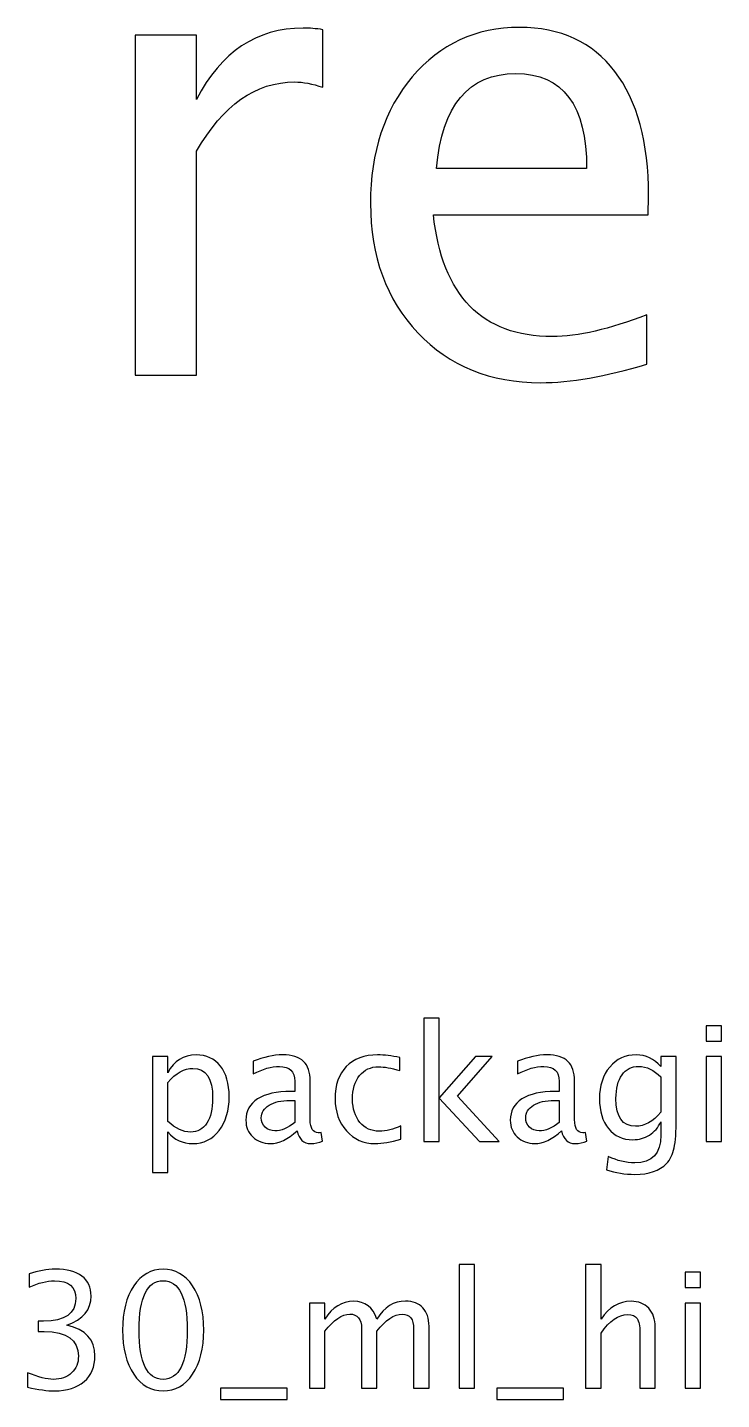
# Model space of a CAD drawing. Header units: centimetres. Extents: x -57 to 41, y -60 to 58.
# Drawn here: x -57.36 to -51.86, y -18.87 to -8 of the extents above; entities that cross this region are included whole.
import ezdxf

# ---------------------------------------------------------------- set-up
doc = ezdxf.new("R2010")
doc.units = ezdxf.units.CM
doc.header["$MEASUREMENT"] = 0
doc.layers.add('Layer 1', color=7, linetype='Continuous')

msp = doc.modelspace()

# ---------------------------------------------------------------- linework, layer by layer
at = {"layer": 'Layer 1'}
for points, knots in [([(-56.50682, -10.7573), (-56.50682, -10.7573), (-56.50682, -8.0649), (-56.50682, -8.0649), (-56.50682, -8.0649), (-56.50682, -8.0649), (-56.01914, -8.0649), (-56.01914, -8.0649), (-56.01914, -8.0649), (-56.01914, -8.0649), (-56.01914, -8.57375), (-56.01914, -8.57375), (-56.01914, -8.57375), (-55.82525, -8.19698), (-55.54416, -8.00902), (-55.17501, -8.00902), (-55.17501, -8.00902), (-55.12506, -8.00902), (-55.07257, -8.01325), (-55.01838, -8.02172), (-55.01838, -8.02172), (-55.01838, -8.02172), (-55.01838, -8.47807), (-55.01838, -8.47807), (-55.01838, -8.47807), (-55.10305, -8.45013), (-55.17755, -8.43574), (-55.2419, -8.43574), (-55.2419, -8.43574), (-55.55178, -8.43574), (-55.81086, -8.61862), (-56.01914, -8.98523), (-56.01914, -8.98523), (-56.01914, -8.98523), (-56.01914, -10.7573), (-56.01914, -10.7573), (-56.01914, -10.7573), (-56.01914, -10.7573), (-56.50682, -10.7573), (-56.50682, -10.7573)], [0, 0, 0, 0, 0.09090909, 0.09090909, 0.09090909, 0.09090909, 0.18181818, 0.18181818, 0.18181818, 0.18181818, 0.27272727, 0.27272727, 0.27272727, 0.27272727, 0.36363636, 0.36363636, 0.36363636, 0.36363636, 0.45454545, 0.45454545, 0.45454545, 0.45454545, 0.54545455, 0.54545455, 0.54545455, 0.54545455, 0.63636364, 0.63636364, 0.63636364, 0.63636364, 0.72727273, 0.72727273, 0.72727273, 0.72727273, 0.81818182, 0.81818182, 0.81818182, 0.81818182, 1, 1, 1, 1]), ([(-52.45213, -10.67094), (-52.77979, -10.76915), (-53.06004, -10.81826), (-53.29372, -10.81826), (-53.29372, -10.81826), (-53.6925, -10.81826), (-54.01677, -10.68618), (-54.26654, -10.42287), (-54.26654, -10.42287), (-54.5163, -10.15955), (-54.64161, -9.81835), (-54.64161, -9.3984), (-54.64161, -9.3984), (-54.64161, -8.99115), (-54.53154, -8.65672), (-54.31056, -8.3951), (-54.31056, -8.3951), (-54.08958, -8.13433), (-53.8068, -8.00394), (-53.4622, -8.00394), (-53.4622, -8.00394), (-53.13624, -8.00394), (-52.88393, -8.11993), (-52.70613, -8.35192), (-52.70613, -8.35192), (-52.52833, -8.58391), (-52.43943, -8.91241), (-52.43943, -9.33829), (-52.43943, -9.33829), (-52.43943, -9.33829), (-52.44197, -9.4873), (-52.44197, -9.4873), (-52.44197, -9.4873), (-52.44197, -9.4873), (-54.14377, -9.4873), (-54.14377, -9.4873), (-54.14377, -9.4873), (-54.07265, -10.13077), (-53.75854, -10.4525), (-53.20228, -10.4525), (-53.20228, -10.4525), (-52.99823, -10.4525), (-52.74846, -10.39493), (-52.45213, -10.27978), (-52.45213, -10.27978), (-52.45213, -10.27978), (-52.45213, -10.67094), (-52.45213, -10.67094)], [0, 0, 0, 0, 0.07692308, 0.07692308, 0.07692308, 0.07692308, 0.15384615, 0.15384615, 0.15384615, 0.15384615, 0.23076923, 0.23076923, 0.23076923, 0.23076923, 0.30769231, 0.30769231, 0.30769231, 0.30769231, 0.38461538, 0.38461538, 0.38461538, 0.38461538, 0.46153846, 0.46153846, 0.46153846, 0.46153846, 0.53846154, 0.53846154, 0.53846154, 0.53846154, 0.61538462, 0.61538462, 0.61538462, 0.61538462, 0.69230769, 0.69230769, 0.69230769, 0.69230769, 0.76923077, 0.76923077, 0.76923077, 0.76923077, 0.84615385, 0.84615385, 0.84615385, 0.84615385, 1, 1, 1, 1]), ([(-54.11837, -9.12154), (-54.11837, -9.12154), (-52.92965, -9.12154), (-52.92965, -9.12154), (-52.92965, -9.12154), (-52.92965, -8.62031), (-53.11676, -8.3697), (-53.49014, -8.3697), (-53.49014, -8.3697), (-53.86606, -8.3697), (-54.07519, -8.62031), (-54.11837, -9.12154)], [0, 0, 0, 0, 0.25, 0.25, 0.25, 0.25, 0.5, 0.5, 0.5, 0.5, 1, 1, 1, 1]), ([(-54.21841, -16.82956), (-54.21841, -16.82956), (-54.21841, -15.85039), (-54.21841, -15.85039), (-54.21841, -15.85039), (-54.21841, -15.85039), (-54.09649, -15.85039), (-54.09649, -15.85039), (-54.09649, -15.85039), (-54.09649, -15.85039), (-54.09649, -16.48306), (-54.09649, -16.48306), (-54.09649, -16.48306), (-54.09649, -16.48306), (-53.81074, -16.15646), (-53.81074, -16.15646), (-53.81074, -16.15646), (-53.81074, -16.15646), (-53.67908, -16.15646), (-53.67908, -16.15646), (-53.67908, -16.15646), (-53.67908, -16.15646), (-53.95213, -16.47057), (-53.95213, -16.47057), (-53.95213, -16.47057), (-53.95213, -16.47057), (-53.62193, -16.82956), (-53.62193, -16.82956), (-53.62193, -16.82956), (-53.62193, -16.82956), (-53.77899, -16.82956), (-53.77899, -16.82956), (-53.77899, -16.82956), (-53.77899, -16.82956), (-54.09649, -16.48433), (-54.09649, -16.48433), (-54.09649, -16.48433), (-54.09649, -16.48433), (-54.09649, -16.82956), (-54.09649, -16.82956), (-54.09649, -16.82956), (-54.09649, -16.82956), (-54.21841, -16.82956), (-54.21841, -16.82956)], [0, 0, 0, 0, 0.08333333, 0.08333333, 0.08333333, 0.08333333, 0.16666667, 0.16666667, 0.16666667, 0.16666667, 0.25, 0.25, 0.25, 0.25, 0.33333333, 0.33333333, 0.33333333, 0.33333333, 0.41666667, 0.41666667, 0.41666667, 0.41666667, 0.5, 0.5, 0.5, 0.5, 0.58333333, 0.58333333, 0.58333333, 0.58333333, 0.66666667, 0.66666667, 0.66666667, 0.66666667, 0.75, 0.75, 0.75, 0.75, 0.83333333, 0.83333333, 0.83333333, 0.83333333, 1, 1, 1, 1]), ([(-51.98299, -16.03327), (-51.98299, -16.03327), (-51.98299, -15.91135), (-51.98299, -15.91135), (-51.98299, -15.91135), (-51.98299, -15.91135), (-51.86107, -15.91135), (-51.86107, -15.91135), (-51.86107, -15.91135), (-51.86107, -15.91135), (-51.86107, -16.03327), (-51.86107, -16.03327), (-51.86107, -16.03327), (-51.86107, -16.03327), (-51.98299, -16.03327), (-51.98299, -16.03327)], [0, 0, 0, 0, 0.2, 0.2, 0.2, 0.2, 0.4, 0.4, 0.4, 0.4, 0.6, 0.6, 0.6, 0.6, 1, 1, 1, 1]), ([(-56.36936, -17.07467), (-56.36936, -17.07467), (-56.36936, -16.15646), (-56.36936, -16.15646), (-56.36936, -16.15646), (-56.36936, -16.15646), (-56.24744, -16.15646), (-56.24744, -16.15646), (-56.24744, -16.15646), (-56.24744, -16.15646), (-56.24744, -16.28367), (-56.24744, -16.28367), (-56.24744, -16.28367), (-56.19749, -16.18948), (-56.12234, -16.14249), (-56.02223, -16.14249), (-56.02223, -16.14249), (-55.94116, -16.14249), (-55.87745, -16.17191), (-55.83088, -16.23097), (-55.83088, -16.23097), (-55.78431, -16.29002), (-55.76103, -16.37067), (-55.76103, -16.4729), (-55.76103, -16.4729), (-55.76103, -16.58424), (-55.78749, -16.6742), (-55.84019, -16.74235), (-55.84019, -16.74235), (-55.8929, -16.81072), (-55.96232, -16.8448), (-56.04826, -16.8448), (-56.04826, -16.8448), (-56.12806, -16.8448), (-56.19452, -16.81432), (-56.24744, -16.75315), (-56.24744, -16.75315), (-56.24744, -16.75315), (-56.24744, -17.07467), (-56.24744, -17.07467), (-56.24744, -17.07467), (-56.24744, -17.07467), (-56.36936, -17.07467), (-56.36936, -17.07467)], [0, 0, 0, 0, 0.08333333, 0.08333333, 0.08333333, 0.08333333, 0.16666667, 0.16666667, 0.16666667, 0.16666667, 0.25, 0.25, 0.25, 0.25, 0.33333333, 0.33333333, 0.33333333, 0.33333333, 0.41666667, 0.41666667, 0.41666667, 0.41666667, 0.5, 0.5, 0.5, 0.5, 0.58333333, 0.58333333, 0.58333333, 0.58333333, 0.66666667, 0.66666667, 0.66666667, 0.66666667, 0.75, 0.75, 0.75, 0.75, 0.83333333, 0.83333333, 0.83333333, 0.83333333, 1, 1, 1, 1]), ([(-55.22319, -16.74383), (-55.29642, -16.81114), (-55.36691, -16.8448), (-55.43464, -16.8448), (-55.43464, -16.8448), (-55.49031, -16.8448), (-55.53667, -16.82744), (-55.57328, -16.79252), (-55.57328, -16.79252), (-55.61011, -16.75759), (-55.62853, -16.71357), (-55.62853, -16.66044), (-55.62853, -16.66044), (-55.62853, -16.58699), (-55.59763, -16.53047), (-55.53582, -16.4911), (-55.53582, -16.4911), (-55.47401, -16.45173), (-55.38532, -16.43205), (-55.26975, -16.43205), (-55.26975, -16.43205), (-55.26975, -16.43205), (-55.24118, -16.43205), (-55.24118, -16.43205), (-55.24118, -16.43205), (-55.24118, -16.43205), (-55.24118, -16.35098), (-55.24118, -16.35098), (-55.24118, -16.35098), (-55.24118, -16.27288), (-55.28182, -16.23393), (-55.36331, -16.23393), (-55.36331, -16.23393), (-55.42639, -16.23393), (-55.49539, -16.25383), (-55.57011, -16.29362), (-55.57011, -16.29362), (-55.57011, -16.29362), (-55.57011, -16.19329), (-55.57011, -16.19329), (-55.57011, -16.19329), (-55.48798, -16.15942), (-55.41051, -16.14249), (-55.33791, -16.14249), (-55.33791, -16.14249), (-55.26319, -16.14249), (-55.20795, -16.15942), (-55.1726, -16.1935), (-55.1726, -16.1935), (-55.13704, -16.22758), (-55.11926, -16.28007), (-55.11926, -16.35098), (-55.11926, -16.35098), (-55.11926, -16.35098), (-55.11926, -16.65515), (-55.11926, -16.65515), (-55.11926, -16.65515), (-55.11926, -16.72478), (-55.09788, -16.75971), (-55.05491, -16.75971), (-55.05491, -16.75971), (-55.04962, -16.75971), (-55.04179, -16.75886), (-55.03142, -16.75717), (-55.03142, -16.75717), (-55.03142, -16.75717), (-55.02274, -16.8249), (-55.02274, -16.8249), (-55.02274, -16.8249), (-55.05047, -16.83824), (-55.08095, -16.8448), (-55.11439, -16.8448), (-55.11439, -16.8448), (-55.17133, -16.8448), (-55.20752, -16.81114), (-55.22319, -16.74383)], [0, 0, 0, 0, 0.05, 0.05, 0.05, 0.05, 0.1, 0.1, 0.1, 0.1, 0.15, 0.15, 0.15, 0.15, 0.2, 0.2, 0.2, 0.2, 0.25, 0.25, 0.25, 0.25, 0.3, 0.3, 0.3, 0.3, 0.35, 0.35, 0.35, 0.35, 0.4, 0.4, 0.4, 0.4, 0.45, 0.45, 0.45, 0.45, 0.5, 0.5, 0.5, 0.5, 0.55, 0.55, 0.55, 0.55, 0.6, 0.6, 0.6, 0.6, 0.65, 0.65, 0.65, 0.65, 0.7, 0.7, 0.7, 0.7, 0.75, 0.75, 0.75, 0.75, 0.8, 0.8, 0.8, 0.8, 0.85, 0.85, 0.85, 0.85, 0.9, 0.9, 0.9, 0.9, 1, 1, 1, 1]), ([(-54.4015, -16.80924), (-54.48045, -16.83295), (-54.54861, -16.8448), (-54.60597, -16.8448), (-54.60597, -16.8448), (-54.69699, -16.8448), (-54.77234, -16.81114), (-54.83224, -16.74405), (-54.83224, -16.74405), (-54.89214, -16.67674), (-54.9222, -16.59186), (-54.9222, -16.48962), (-54.9222, -16.48962), (-54.9222, -16.3804), (-54.89257, -16.2951), (-54.8333, -16.23414), (-54.8333, -16.23414), (-54.77403, -16.17297), (-54.69127, -16.14249), (-54.58501, -16.14249), (-54.58501, -16.14249), (-54.53273, -16.14249), (-54.47389, -16.14969), (-54.40912, -16.16408), (-54.40912, -16.16408), (-54.40912, -16.16408), (-54.40912, -16.26695), (-54.40912, -16.26695), (-54.40912, -16.26695), (-54.47791, -16.24663), (-54.534, -16.23647), (-54.57718, -16.23647), (-54.57718, -16.23647), (-54.63984, -16.23647), (-54.69, -16.25996), (-54.72747, -16.30674), (-54.72747, -16.30674), (-54.76493, -16.35352), (-54.78377, -16.41596), (-54.78377, -16.49386), (-54.78377, -16.49386), (-54.78377, -16.56942), (-54.7643, -16.63038), (-54.72556, -16.67716), (-54.72556, -16.67716), (-54.68683, -16.72373), (-54.63624, -16.74701), (-54.57337, -16.74701), (-54.57337, -16.74701), (-54.5177, -16.74701), (-54.46055, -16.73262), (-54.4015, -16.70383), (-54.4015, -16.70383), (-54.4015, -16.70383), (-54.4015, -16.80924), (-54.4015, -16.80924)], [0, 0, 0, 0, 0.06666667, 0.06666667, 0.06666667, 0.06666667, 0.13333333, 0.13333333, 0.13333333, 0.13333333, 0.2, 0.2, 0.2, 0.2, 0.26666667, 0.26666667, 0.26666667, 0.26666667, 0.33333333, 0.33333333, 0.33333333, 0.33333333, 0.4, 0.4, 0.4, 0.4, 0.46666667, 0.46666667, 0.46666667, 0.46666667, 0.53333333, 0.53333333, 0.53333333, 0.53333333, 0.6, 0.6, 0.6, 0.6, 0.66666667, 0.66666667, 0.66666667, 0.66666667, 0.73333333, 0.73333333, 0.73333333, 0.73333333, 0.8, 0.8, 0.8, 0.8, 0.86666667, 0.86666667, 0.86666667, 0.86666667, 1, 1, 1, 1]), ([(-53.12917, -16.74383), (-53.2024, -16.81114), (-53.27289, -16.8448), (-53.34062, -16.8448), (-53.34062, -16.8448), (-53.39629, -16.8448), (-53.44265, -16.82744), (-53.47926, -16.79252), (-53.47926, -16.79252), (-53.51609, -16.75759), (-53.53451, -16.71357), (-53.53451, -16.66044), (-53.53451, -16.66044), (-53.53451, -16.58699), (-53.50361, -16.53047), (-53.4418, -16.4911), (-53.4418, -16.4911), (-53.37999, -16.45173), (-53.2913, -16.43205), (-53.17573, -16.43205), (-53.17573, -16.43205), (-53.17573, -16.43205), (-53.14716, -16.43205), (-53.14716, -16.43205), (-53.14716, -16.43205), (-53.14716, -16.43205), (-53.14716, -16.35098), (-53.14716, -16.35098), (-53.14716, -16.35098), (-53.14716, -16.27288), (-53.1878, -16.23393), (-53.26929, -16.23393), (-53.26929, -16.23393), (-53.33237, -16.23393), (-53.40137, -16.25383), (-53.47609, -16.29362), (-53.47609, -16.29362), (-53.47609, -16.29362), (-53.47609, -16.19329), (-53.47609, -16.19329), (-53.47609, -16.19329), (-53.39396, -16.15942), (-53.31649, -16.14249), (-53.24389, -16.14249), (-53.24389, -16.14249), (-53.16917, -16.14249), (-53.11393, -16.15942), (-53.07858, -16.1935), (-53.07858, -16.1935), (-53.04302, -16.22758), (-53.02524, -16.28007), (-53.02524, -16.35098), (-53.02524, -16.35098), (-53.02524, -16.35098), (-53.02524, -16.65515), (-53.02524, -16.65515), (-53.02524, -16.65515), (-53.02524, -16.72478), (-53.00386, -16.75971), (-52.96089, -16.75971), (-52.96089, -16.75971), (-52.9556, -16.75971), (-52.94777, -16.75886), (-52.9374, -16.75717), (-52.9374, -16.75717), (-52.9374, -16.75717), (-52.92872, -16.8249), (-52.92872, -16.8249), (-52.92872, -16.8249), (-52.95645, -16.83824), (-52.98693, -16.8448), (-53.02037, -16.8448), (-53.02037, -16.8448), (-53.07731, -16.8448), (-53.1135, -16.81114), (-53.12917, -16.74383)], [0, 0, 0, 0, 0.05, 0.05, 0.05, 0.05, 0.1, 0.1, 0.1, 0.1, 0.15, 0.15, 0.15, 0.15, 0.2, 0.2, 0.2, 0.2, 0.25, 0.25, 0.25, 0.25, 0.3, 0.3, 0.3, 0.3, 0.35, 0.35, 0.35, 0.35, 0.4, 0.4, 0.4, 0.4, 0.45, 0.45, 0.45, 0.45, 0.5, 0.5, 0.5, 0.5, 0.55, 0.55, 0.55, 0.55, 0.6, 0.6, 0.6, 0.6, 0.65, 0.65, 0.65, 0.65, 0.7, 0.7, 0.7, 0.7, 0.75, 0.75, 0.75, 0.75, 0.8, 0.8, 0.8, 0.8, 0.85, 0.85, 0.85, 0.85, 0.9, 0.9, 0.9, 0.9, 1, 1, 1, 1]), ([(-52.7723, -17.05308), (-52.7723, -17.05308), (-52.75791, -16.94767), (-52.75791, -16.94767), (-52.75791, -16.94767), (-52.68721, -16.98069), (-52.61715, -16.9972), (-52.54793, -16.9972), (-52.54793, -16.9972), (-52.41056, -16.9972), (-52.34177, -16.92439), (-52.34177, -16.77897), (-52.34177, -16.77897), (-52.34177, -16.77897), (-52.34177, -16.67314), (-52.34177, -16.67314), (-52.34177, -16.67314), (-52.36294, -16.7178), (-52.39299, -16.7523), (-52.43215, -16.77707), (-52.43215, -16.77707), (-52.47131, -16.80183), (-52.51491, -16.81432), (-52.56296, -16.81432), (-52.56296, -16.81432), (-52.64445, -16.81432), (-52.70901, -16.78511), (-52.75664, -16.72669), (-52.75664, -16.72669), (-52.80426, -16.66827), (-52.82818, -16.58911), (-52.82818, -16.4892), (-52.82818, -16.4892), (-52.82818, -16.38696), (-52.80109, -16.30357), (-52.7469, -16.23901), (-52.7469, -16.23901), (-52.6925, -16.17466), (-52.62244, -16.14249), (-52.53629, -16.14249), (-52.53629, -16.14249), (-52.46094, -16.14249), (-52.39596, -16.17297), (-52.34177, -16.23414), (-52.34177, -16.23414), (-52.34177, -16.23414), (-52.34177, -16.15646), (-52.34177, -16.15646), (-52.34177, -16.15646), (-52.34177, -16.15646), (-52.21985, -16.15646), (-52.21985, -16.15646), (-52.21985, -16.15646), (-52.21985, -16.15646), (-52.21985, -16.64583), (-52.21985, -16.64583), (-52.21985, -16.64583), (-52.21985, -16.75103), (-52.22535, -16.82892), (-52.23636, -16.87951), (-52.23636, -16.87951), (-52.24715, -16.9301), (-52.2679, -16.97159), (-52.29795, -17.00376), (-52.29795, -17.00376), (-52.35129, -17.06028), (-52.43469, -17.08864), (-52.54793, -17.08864), (-52.54793, -17.08864), (-52.62561, -17.08864), (-52.70033, -17.07679), (-52.7723, -17.05308)], [0, 0, 0, 0, 0.05263158, 0.05263158, 0.05263158, 0.05263158, 0.10526316, 0.10526316, 0.10526316, 0.10526316, 0.15789474, 0.15789474, 0.15789474, 0.15789474, 0.21052632, 0.21052632, 0.21052632, 0.21052632, 0.26315789, 0.26315789, 0.26315789, 0.26315789, 0.31578947, 0.31578947, 0.31578947, 0.31578947, 0.36842105, 0.36842105, 0.36842105, 0.36842105, 0.42105263, 0.42105263, 0.42105263, 0.42105263, 0.47368421, 0.47368421, 0.47368421, 0.47368421, 0.52631579, 0.52631579, 0.52631579, 0.52631579, 0.57894737, 0.57894737, 0.57894737, 0.57894737, 0.63157895, 0.63157895, 0.63157895, 0.63157895, 0.68421053, 0.68421053, 0.68421053, 0.68421053, 0.73684211, 0.73684211, 0.73684211, 0.73684211, 0.78947368, 0.78947368, 0.78947368, 0.78947368, 0.84210526, 0.84210526, 0.84210526, 0.84210526, 0.89473684, 0.89473684, 0.89473684, 0.89473684, 1, 1, 1, 1]), ([(-51.98299, -16.82956), (-51.98299, -16.82956), (-51.98299, -16.15646), (-51.98299, -16.15646), (-51.98299, -16.15646), (-51.98299, -16.15646), (-51.86107, -16.15646), (-51.86107, -16.15646), (-51.86107, -16.15646), (-51.86107, -16.15646), (-51.86107, -16.82956), (-51.86107, -16.82956), (-51.86107, -16.82956), (-51.86107, -16.82956), (-51.98299, -16.82956), (-51.98299, -16.82956)], [0, 0, 0, 0, 0.2, 0.2, 0.2, 0.2, 0.4, 0.4, 0.4, 0.4, 0.6, 0.6, 0.6, 0.6, 1, 1, 1, 1]), ([(-56.24744, -16.66912), (-56.18457, -16.72521), (-56.12467, -16.75336), (-56.06773, -16.75336), (-56.06773, -16.75336), (-56.01164, -16.75336), (-55.96825, -16.72986), (-55.93777, -16.68309), (-55.93777, -16.68309), (-55.90708, -16.63631), (-55.89184, -16.57048), (-55.89184, -16.48539), (-55.89184, -16.48539), (-55.89184, -16.32791), (-55.94391, -16.24917), (-56.04805, -16.24917), (-56.04805, -16.24917), (-56.11621, -16.24917), (-56.18267, -16.286), (-56.24744, -16.35987), (-56.24744, -16.35987), (-56.24744, -16.35987), (-56.24744, -16.66912), (-56.24744, -16.66912)], [0, 0, 0, 0, 0.14285714, 0.14285714, 0.14285714, 0.14285714, 0.28571429, 0.28571429, 0.28571429, 0.28571429, 0.42857143, 0.42857143, 0.42857143, 0.42857143, 0.57142857, 0.57142857, 0.57142857, 0.57142857, 0.71428571, 0.71428571, 0.71428571, 0.71428571, 1, 1, 1, 1]), ([(-52.34177, -16.59673), (-52.34177, -16.59673), (-52.34177, -16.31754), (-52.34177, -16.31754), (-52.34177, -16.31754), (-52.39553, -16.26187), (-52.45416, -16.23393), (-52.51745, -16.23393), (-52.51745, -16.23393), (-52.57376, -16.23393), (-52.61778, -16.25637), (-52.64953, -16.30145), (-52.64953, -16.30145), (-52.68149, -16.34632), (-52.69737, -16.40877), (-52.69737, -16.48835), (-52.69737, -16.48835), (-52.69737, -16.63461), (-52.64551, -16.70764), (-52.54158, -16.70764), (-52.54158, -16.70764), (-52.47089, -16.70764), (-52.40421, -16.6706), (-52.34177, -16.59673)], [0, 0, 0, 0, 0.14285714, 0.14285714, 0.14285714, 0.14285714, 0.28571429, 0.28571429, 0.28571429, 0.28571429, 0.42857143, 0.42857143, 0.42857143, 0.42857143, 0.57142857, 0.57142857, 0.57142857, 0.57142857, 0.71428571, 0.71428571, 0.71428571, 0.71428571, 1, 1, 1, 1]), ([(-55.24118, -16.67737), (-55.24118, -16.67737), (-55.24118, -16.50444), (-55.24118, -16.50444), (-55.24118, -16.50444), (-55.24118, -16.50444), (-55.28034, -16.50317), (-55.28034, -16.50317), (-55.28034, -16.50317), (-55.34807, -16.50317), (-55.40268, -16.51566), (-55.44438, -16.54063), (-55.44438, -16.54063), (-55.48587, -16.56582), (-55.50661, -16.59905), (-55.50661, -16.64054), (-55.50661, -16.64054), (-55.50661, -16.66954), (-55.49624, -16.69409), (-55.47571, -16.7142), (-55.47571, -16.7142), (-55.45496, -16.73431), (-55.42977, -16.74447), (-55.39993, -16.74447), (-55.39993, -16.74447), (-55.34913, -16.74447), (-55.29621, -16.72203), (-55.24118, -16.67737)], [0, 0, 0, 0, 0.125, 0.125, 0.125, 0.125, 0.25, 0.25, 0.25, 0.25, 0.375, 0.375, 0.375, 0.375, 0.5, 0.5, 0.5, 0.5, 0.625, 0.625, 0.625, 0.625, 0.75, 0.75, 0.75, 0.75, 1, 1, 1, 1]), ([(-53.14716, -16.67737), (-53.14716, -16.67737), (-53.14716, -16.50444), (-53.14716, -16.50444), (-53.14716, -16.50444), (-53.14716, -16.50444), (-53.18632, -16.50317), (-53.18632, -16.50317), (-53.18632, -16.50317), (-53.25405, -16.50317), (-53.30866, -16.51566), (-53.35036, -16.54063), (-53.35036, -16.54063), (-53.39185, -16.56582), (-53.41259, -16.59905), (-53.41259, -16.64054), (-53.41259, -16.64054), (-53.41259, -16.66954), (-53.40222, -16.69409), (-53.38169, -16.7142), (-53.38169, -16.7142), (-53.36094, -16.73431), (-53.33575, -16.74447), (-53.30591, -16.74447), (-53.30591, -16.74447), (-53.25511, -16.74447), (-53.20219, -16.72203), (-53.14716, -16.67737)], [0, 0, 0, 0, 0.125, 0.125, 0.125, 0.125, 0.25, 0.25, 0.25, 0.25, 0.375, 0.375, 0.375, 0.375, 0.5, 0.5, 0.5, 0.5, 0.625, 0.625, 0.625, 0.625, 0.75, 0.75, 0.75, 0.75, 1, 1, 1, 1]), ([(-53.93952, -18.78113), (-53.93952, -18.78113), (-53.93952, -17.80196), (-53.93952, -17.80196), (-53.93952, -17.80196), (-53.93952, -17.80196), (-53.8176, -17.80196), (-53.8176, -17.80196), (-53.8176, -17.80196), (-53.8176, -17.80196), (-53.8176, -18.78113), (-53.8176, -18.78113), (-53.8176, -18.78113), (-53.8176, -18.78113), (-53.93952, -18.78113), (-53.93952, -18.78113)], [0, 0, 0, 0, 0.2, 0.2, 0.2, 0.2, 0.4, 0.4, 0.4, 0.4, 0.6, 0.6, 0.6, 0.6, 1, 1, 1, 1]), ([(-52.93749, -18.78113), (-52.93749, -18.78113), (-52.93749, -17.80196), (-52.93749, -17.80196), (-52.93749, -17.80196), (-52.93749, -17.80196), (-52.81557, -17.80196), (-52.81557, -17.80196), (-52.81557, -17.80196), (-52.81557, -17.80196), (-52.81557, -18.23524), (-52.81557, -18.23524), (-52.81557, -18.23524), (-52.75101, -18.14105), (-52.67185, -18.09406), (-52.57829, -18.09406), (-52.57829, -18.09406), (-52.51945, -18.09406), (-52.47267, -18.11247), (-52.43817, -18.14952), (-52.43817, -18.14952), (-52.40367, -18.18635), (-52.38631, -18.23609), (-52.38631, -18.29832), (-52.38631, -18.29832), (-52.38631, -18.29832), (-52.38631, -18.78113), (-52.38631, -18.78113), (-52.38631, -18.78113), (-52.38631, -18.78113), (-52.50823, -18.78113), (-52.50823, -18.78113), (-52.50823, -18.78113), (-52.50823, -18.78113), (-52.50823, -18.33811), (-52.50823, -18.33811), (-52.50823, -18.33811), (-52.50823, -18.28816), (-52.51564, -18.2526), (-52.53024, -18.23143), (-52.53024, -18.23143), (-52.54506, -18.21005), (-52.5694, -18.19947), (-52.60348, -18.19947), (-52.60348, -18.19947), (-52.67841, -18.19947), (-52.74911, -18.24836), (-52.81557, -18.34615), (-52.81557, -18.34615), (-52.81557, -18.34615), (-52.81557, -18.78113), (-52.81557, -18.78113), (-52.81557, -18.78113), (-52.81557, -18.78113), (-52.93749, -18.78113), (-52.93749, -18.78113)], [0, 0, 0, 0, 0.06666667, 0.06666667, 0.06666667, 0.06666667, 0.13333333, 0.13333333, 0.13333333, 0.13333333, 0.2, 0.2, 0.2, 0.2, 0.26666667, 0.26666667, 0.26666667, 0.26666667, 0.33333333, 0.33333333, 0.33333333, 0.33333333, 0.4, 0.4, 0.4, 0.4, 0.46666667, 0.46666667, 0.46666667, 0.46666667, 0.53333333, 0.53333333, 0.53333333, 0.53333333, 0.6, 0.6, 0.6, 0.6, 0.66666667, 0.66666667, 0.66666667, 0.66666667, 0.73333333, 0.73333333, 0.73333333, 0.73333333, 0.8, 0.8, 0.8, 0.8, 0.86666667, 0.86666667, 0.86666667, 0.86666667, 1, 1, 1, 1]), ([(-57.35878, -18.77478), (-57.35878, -18.77478), (-57.35878, -18.66048), (-57.35878, -18.66048), (-57.35878, -18.66048), (-57.27157, -18.69519), (-57.2032, -18.71255), (-57.15304, -18.71255), (-57.15304, -18.71255), (-57.09398, -18.71255), (-57.04636, -18.69562), (-57.00974, -18.66154), (-57.00974, -18.66154), (-56.97312, -18.62746), (-56.95492, -18.58301), (-56.95492, -18.5284), (-56.95492, -18.5284), (-56.95492, -18.39886), (-57.04509, -18.33409), (-57.22543, -18.33409), (-57.22543, -18.33409), (-57.22543, -18.33409), (-57.27369, -18.33409), (-57.27369, -18.33409), (-57.27369, -18.33409), (-57.27369, -18.33409), (-57.27369, -18.25217), (-57.27369, -18.25217), (-57.27369, -18.25217), (-57.27369, -18.25217), (-57.23093, -18.25154), (-57.23093, -18.25154), (-57.23093, -18.25154), (-57.06139, -18.25154), (-56.97651, -18.19185), (-56.97651, -18.07226), (-56.97651, -18.07226), (-56.97651, -17.97849), (-57.03281, -17.9315), (-57.14521, -17.9315), (-57.14521, -17.9315), (-57.20553, -17.9315), (-57.27242, -17.94886), (-57.34608, -17.98357), (-57.34608, -17.98357), (-57.34608, -17.98357), (-57.34608, -17.87689), (-57.34608, -17.87689), (-57.34608, -17.87689), (-57.2739, -17.85234), (-57.20426, -17.84006), (-57.13738, -17.84006), (-57.13738, -17.84006), (-57.04636, -17.84006), (-56.9763, -17.85826), (-56.92761, -17.89467), (-56.92761, -17.89467), (-56.87893, -17.93086), (-56.85459, -17.98357), (-56.85459, -18.05257), (-56.85459, -18.05257), (-56.85459, -18.16031), (-56.9183, -18.23715), (-57.04594, -18.28287), (-57.04594, -18.28287), (-56.89798, -18.31737), (-56.82411, -18.39844), (-56.82411, -18.52649), (-56.82411, -18.52649), (-56.82411, -18.61285), (-56.85268, -18.6808), (-56.90962, -18.73012), (-56.90962, -18.73012), (-56.96656, -18.77944), (-57.04488, -18.80399), (-57.14436, -18.80399), (-57.14436, -18.80399), (-57.20109, -18.80399), (-57.27242, -18.79425), (-57.35878, -18.77478)], [0, 0, 0, 0, 0.04761905, 0.04761905, 0.04761905, 0.04761905, 0.0952381, 0.0952381, 0.0952381, 0.0952381, 0.14285714, 0.14285714, 0.14285714, 0.14285714, 0.19047619, 0.19047619, 0.19047619, 0.19047619, 0.23809524, 0.23809524, 0.23809524, 0.23809524, 0.28571429, 0.28571429, 0.28571429, 0.28571429, 0.33333333, 0.33333333, 0.33333333, 0.33333333, 0.38095238, 0.38095238, 0.38095238, 0.38095238, 0.42857143, 0.42857143, 0.42857143, 0.42857143, 0.47619048, 0.47619048, 0.47619048, 0.47619048, 0.52380952, 0.52380952, 0.52380952, 0.52380952, 0.57142857, 0.57142857, 0.57142857, 0.57142857, 0.61904762, 0.61904762, 0.61904762, 0.61904762, 0.66666667, 0.66666667, 0.66666667, 0.66666667, 0.71428571, 0.71428571, 0.71428571, 0.71428571, 0.76190476, 0.76190476, 0.76190476, 0.76190476, 0.80952381, 0.80952381, 0.80952381, 0.80952381, 0.85714286, 0.85714286, 0.85714286, 0.85714286, 0.9047619, 0.9047619, 0.9047619, 0.9047619, 1, 1, 1, 1]), ([(-56.28394, -18.80399), (-56.38025, -18.80399), (-56.45793, -18.75975), (-56.51677, -18.67149), (-56.51677, -18.67149), (-56.57583, -18.58322), (-56.60525, -18.4668), (-56.60525, -18.32202), (-56.60525, -18.32202), (-56.60525, -18.17724), (-56.57583, -18.06083), (-56.51677, -17.97256), (-56.51677, -17.97256), (-56.45793, -17.8843), (-56.38025, -17.84006), (-56.28394, -17.84006), (-56.28394, -17.84006), (-56.18721, -17.84006), (-56.10953, -17.88409), (-56.05068, -17.97214), (-56.05068, -17.97214), (-55.99205, -18.06019), (-55.96263, -18.17682), (-55.96263, -18.32202), (-55.96263, -18.32202), (-55.96263, -18.4668), (-55.99205, -18.58322), (-56.05068, -18.67149), (-56.05068, -18.67149), (-56.10953, -18.75975), (-56.18721, -18.80399), (-56.28394, -18.80399)], [0, 0, 0, 0, 0.11111111, 0.11111111, 0.11111111, 0.11111111, 0.22222222, 0.22222222, 0.22222222, 0.22222222, 0.33333333, 0.33333333, 0.33333333, 0.33333333, 0.44444444, 0.44444444, 0.44444444, 0.44444444, 0.55555556, 0.55555556, 0.55555556, 0.55555556, 0.66666667, 0.66666667, 0.66666667, 0.66666667, 0.77777778, 0.77777778, 0.77777778, 0.77777778, 1, 1, 1, 1]), ([(-56.28415, -18.71255), (-56.15694, -18.71255), (-56.09344, -18.58237), (-56.09344, -18.32202), (-56.09344, -18.32202), (-56.09344, -18.06167), (-56.15694, -17.9315), (-56.28415, -17.9315), (-56.28415, -17.9315), (-56.41094, -17.9315), (-56.47444, -18.06167), (-56.47444, -18.32202), (-56.47444, -18.32202), (-56.47444, -18.58237), (-56.41094, -18.71255), (-56.28415, -18.71255)], [0, 0, 0, 0, 0.2, 0.2, 0.2, 0.2, 0.4, 0.4, 0.4, 0.4, 0.6, 0.6, 0.6, 0.6, 1, 1, 1, 1]), ([(-52.14924, -17.98484), (-52.14924, -17.98484), (-52.14924, -17.86292), (-52.14924, -17.86292), (-52.14924, -17.86292), (-52.14924, -17.86292), (-52.02732, -17.86292), (-52.02732, -17.86292), (-52.02732, -17.86292), (-52.02732, -17.86292), (-52.02732, -17.98484), (-52.02732, -17.98484), (-52.02732, -17.98484), (-52.02732, -17.98484), (-52.14924, -17.98484), (-52.14924, -17.98484)], [0, 0, 0, 0, 0.2, 0.2, 0.2, 0.2, 0.4, 0.4, 0.4, 0.4, 0.6, 0.6, 0.6, 0.6, 1, 1, 1, 1]), ([(-55.12528, -18.78113), (-55.12528, -18.78113), (-55.12528, -18.10803), (-55.12528, -18.10803), (-55.12528, -18.10803), (-55.12528, -18.10803), (-55.00336, -18.10803), (-55.00336, -18.10803), (-55.00336, -18.10803), (-55.00336, -18.10803), (-55.00336, -18.23524), (-55.00336, -18.23524), (-55.00336, -18.23524), (-54.94388, -18.14105), (-54.86768, -18.09406), (-54.77434, -18.09406), (-54.77434, -18.09406), (-54.68438, -18.09406), (-54.62321, -18.14105), (-54.59061, -18.23524), (-54.59061, -18.23524), (-54.53282, -18.1402), (-54.45747, -18.09279), (-54.36497, -18.09279), (-54.36497, -18.09279), (-54.30592, -18.09279), (-54.25999, -18.11015), (-54.22718, -18.14507), (-54.22718, -18.14507), (-54.19437, -18.18), (-54.17786, -18.22889), (-54.17786, -18.29176), (-54.17786, -18.29176), (-54.17786, -18.29176), (-54.17786, -18.78113), (-54.17786, -18.78113), (-54.17786, -18.78113), (-54.17786, -18.78113), (-54.29978, -18.78113), (-54.29978, -18.78113), (-54.29978, -18.78113), (-54.29978, -18.78113), (-54.29978, -18.31186), (-54.29978, -18.31186), (-54.29978, -18.31186), (-54.29978, -18.23524), (-54.33026, -18.19693), (-54.39122, -18.19693), (-54.39122, -18.19693), (-54.45451, -18.19693), (-54.52097, -18.24159), (-54.59061, -18.33113), (-54.59061, -18.33113), (-54.59061, -18.33113), (-54.59061, -18.78113), (-54.59061, -18.78113), (-54.59061, -18.78113), (-54.59061, -18.78113), (-54.71253, -18.78113), (-54.71253, -18.78113), (-54.71253, -18.78113), (-54.71253, -18.78113), (-54.71253, -18.31144), (-54.71253, -18.31144), (-54.71253, -18.31144), (-54.71253, -18.23418), (-54.74343, -18.19566), (-54.80545, -18.19566), (-54.80545, -18.19566), (-54.86705, -18.19566), (-54.93309, -18.24053), (-55.00336, -18.33049), (-55.00336, -18.33049), (-55.00336, -18.33049), (-55.00336, -18.78113), (-55.00336, -18.78113), (-55.00336, -18.78113), (-55.00336, -18.78113), (-55.12528, -18.78113), (-55.12528, -18.78113)], [0, 0, 0, 0, 0.04761905, 0.04761905, 0.04761905, 0.04761905, 0.0952381, 0.0952381, 0.0952381, 0.0952381, 0.14285714, 0.14285714, 0.14285714, 0.14285714, 0.19047619, 0.19047619, 0.19047619, 0.19047619, 0.23809524, 0.23809524, 0.23809524, 0.23809524, 0.28571429, 0.28571429, 0.28571429, 0.28571429, 0.33333333, 0.33333333, 0.33333333, 0.33333333, 0.38095238, 0.38095238, 0.38095238, 0.38095238, 0.42857143, 0.42857143, 0.42857143, 0.42857143, 0.47619048, 0.47619048, 0.47619048, 0.47619048, 0.52380952, 0.52380952, 0.52380952, 0.52380952, 0.57142857, 0.57142857, 0.57142857, 0.57142857, 0.61904762, 0.61904762, 0.61904762, 0.61904762, 0.66666667, 0.66666667, 0.66666667, 0.66666667, 0.71428571, 0.71428571, 0.71428571, 0.71428571, 0.76190476, 0.76190476, 0.76190476, 0.76190476, 0.80952381, 0.80952381, 0.80952381, 0.80952381, 0.85714286, 0.85714286, 0.85714286, 0.85714286, 0.9047619, 0.9047619, 0.9047619, 0.9047619, 1, 1, 1, 1]), ([(-52.14924, -18.78113), (-52.14924, -18.78113), (-52.14924, -18.10803), (-52.14924, -18.10803), (-52.14924, -18.10803), (-52.14924, -18.10803), (-52.02732, -18.10803), (-52.02732, -18.10803), (-52.02732, -18.10803), (-52.02732, -18.10803), (-52.02732, -18.78113), (-52.02732, -18.78113), (-52.02732, -18.78113), (-52.02732, -18.78113), (-52.14924, -18.78113), (-52.14924, -18.78113)], [0, 0, 0, 0, 0.2, 0.2, 0.2, 0.2, 0.4, 0.4, 0.4, 0.4, 0.6, 0.6, 0.6, 0.6, 1, 1, 1, 1]), ([(-55.82886, -18.87257), (-55.82886, -18.87257), (-55.82886, -18.78113), (-55.82886, -18.78113), (-55.82886, -18.78113), (-55.82886, -18.78113), (-55.30054, -18.78113), (-55.30054, -18.78113), (-55.30054, -18.78113), (-55.30054, -18.78113), (-55.30054, -18.87257), (-55.30054, -18.87257), (-55.30054, -18.87257), (-55.30054, -18.87257), (-55.82886, -18.87257), (-55.82886, -18.87257)], [0, 0, 0, 0, 0.2, 0.2, 0.2, 0.2, 0.4, 0.4, 0.4, 0.4, 0.6, 0.6, 0.6, 0.6, 1, 1, 1, 1]), ([(-53.64107, -18.87257), (-53.64107, -18.87257), (-53.64107, -18.78113), (-53.64107, -18.78113), (-53.64107, -18.78113), (-53.64107, -18.78113), (-53.11275, -18.78113), (-53.11275, -18.78113), (-53.11275, -18.78113), (-53.11275, -18.78113), (-53.11275, -18.87257), (-53.11275, -18.87257), (-53.11275, -18.87257), (-53.11275, -18.87257), (-53.64107, -18.87257), (-53.64107, -18.87257)], [0, 0, 0, 0, 0.2, 0.2, 0.2, 0.2, 0.4, 0.4, 0.4, 0.4, 0.6, 0.6, 0.6, 0.6, 1, 1, 1, 1])]:
    msp.add_open_spline(points, degree=3, knots=knots, dxfattribs=at)

doc.saveas('drawing.dxf')
